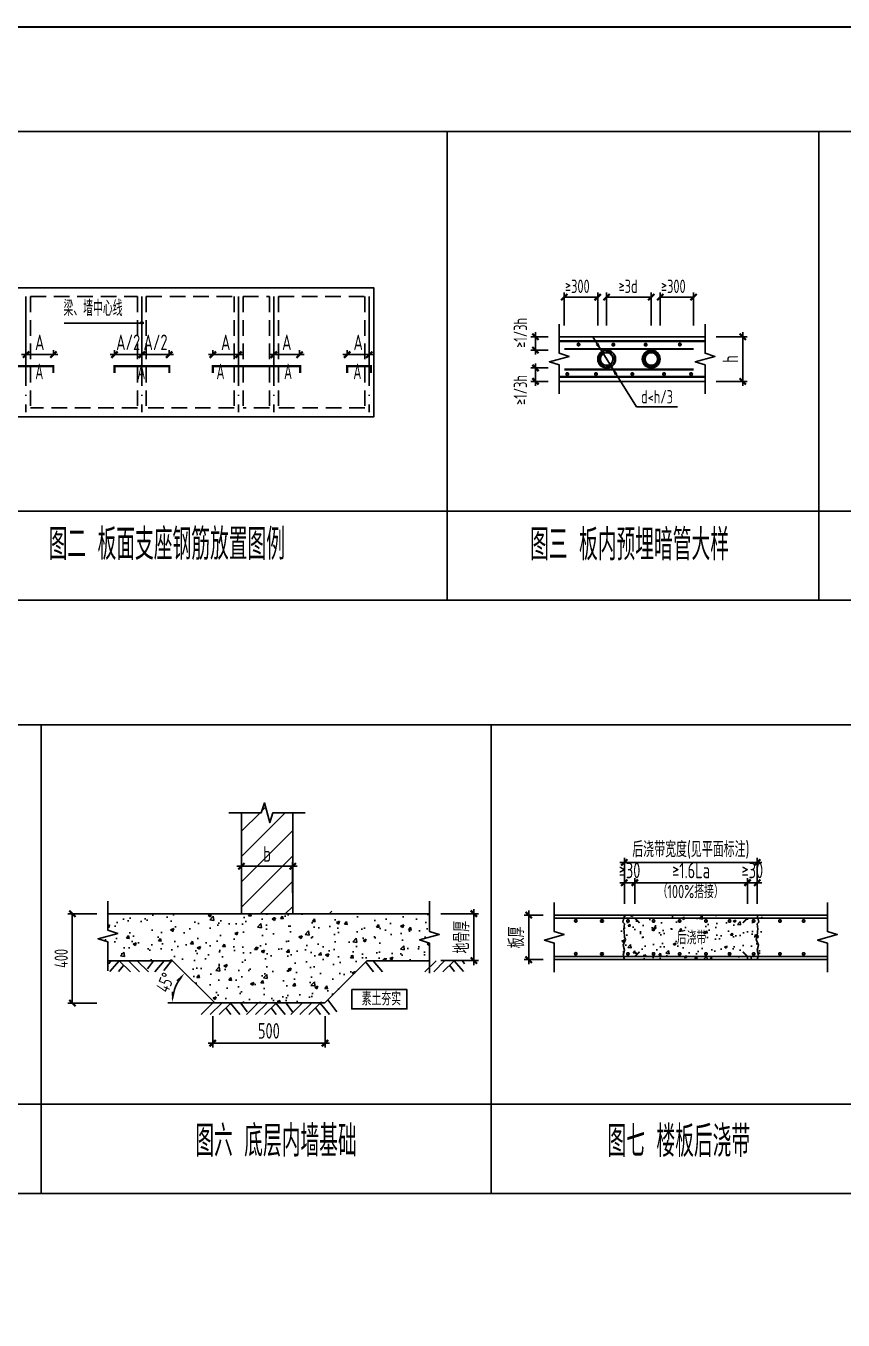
# Model space of a CAD drawing. Extents: x 9731685 to 18866768, y -962146 to 194094.
# Drawn here: x 9830739 to 9849047, y 84721 to 113719 of the extents above; entities that cross this region are included whole.
import ezdxf
from ezdxf.enums import TextEntityAlignment as Align

# ---------------------------------------------------------------- set-up
doc = ezdxf.new("R2010")
doc.units = 0
doc.header["$LTSCALE"] = 1000
doc.linetypes.add('DASHED', pattern=[0.75, 0.5, -0.25])
doc.linetypes.add('DOTE', pattern=[2.42, 2, -0.2, 0.02, -0.2])
doc.layers.get('0').update_dxf_attribs({"linetype": 'CONTINUOUS'})
doc.layers.get('Defpoints').update_dxf_attribs({"linetype": 'CONTINUOUS'})
for name, color, linetype in [('AXIS', 1, 'DOTE'), ('BEAM', 4, 'DASHED'), ('BEAM_CON', 4, 'CONTINUOUS'), ('BORDER', 7, 'CONTINUOUS'), ('DIM', 3, 'CONTINUOUS'), ('HATCH', 254, 'CONTINUOUS'), ('NUM', 7, 'CONTINUOUS'), ('TAB', 7, 'CONTINUOUS')]:
    doc.layers.add(name, color=color, linetype=linetype)
doc.layers.add('rein', color=6, linetype='ByLayer', lineweight=18)
doc.styles.add('TSSD_Dimension', font='Tssdeng.shx', dxfattribs={"width": 0.7, "bigfont": 'hztxt.shx'})
doc.styles.add('TSSD_Norm', font='Tssdeng.shx', dxfattribs={"width": 0.7, "bigfont": 'hztxt.shx'})
doc.styles.add('说明文字', font='tssdeng.shx', dxfattribs={"width": 0.75, "bigfont": 'hztxt.shx'})
doc.dimstyles.new('TSAN_100_100', dxfattribs={"dimtxt": 300, "dimasz": 100, "dimexe": 100, "dimexo": 250, "dimgap": 100, "dimtad": 2, "dimzin": 0, "dimdsep": 46, "dimtxsty": 'TSSD_Dimension', "dimblk": 'CLOSEDBLANK', "dimblk1": 'CLOSEDBLANK', "dimblk2": 'CLOSEDBLANK', "dimcen": 0, "dimdle": 100, "dimclrt": 7, "dimadec": 0, "dimazin": 0, "dimtfac": 1, "dimtdec": 0, "dimtix": 1, "dimtmove": 2, "dimatfit": 3, "dimldrblk": 'CLOSEDBLANK', "dimfxl": 1, "dimtolj": 1, "dimtzin": 0, "dimarcsym": 0})
doc.dimstyles.new('TSSD_100_100', dxfattribs={"dimtxt": 350, "dimasz": 100, "dimexe": 100, "dimexo": 250, "dimgap": 100, "dimtad": 1, "dimdec": 0, "dimzin": 0, "dimdsep": 46, "dimtxsty": 'TSSD_Dimension', "dimblk": 'ARCHTICK', "dimblk1": 'ARCHTICK', "dimblk2": 'ARCHTICK', "dimcen": 0, "dimdle": 100, "dimclrt": 7, "dimadec": 0, "dimazin": 0, "dimtfac": 1, "dimtdec": 0, "dimtix": 1, "dimtmove": 2, "dimatfit": 3, "dimfxl": 1, "dimtolj": 1, "dimtzin": 0, "dimarcsym": 0})
doc.dimstyles.new('TSSD_20_100', dxfattribs={"dimtxt": 300, "dimasz": 100, "dimexe": 100, "dimexo": 250, "dimgap": 100, "dimtad": 1, "dimdec": 0, "dimlfac": 0.2, "dimzin": 0, "dimdsep": 46, "dimtxsty": 'TSSD_Dimension', "dimblk": 'ARCHTICK', "dimcen": 0, "dimclrt": 7, "dimadec": 0, "dimazin": 0, "dimtfac": 1, "dimtdec": 0, "dimtix": 1, "dimtmove": 2, "dimatfit": 3, "dimldrblk": 'ARCHTICK', "dimfxl": 1, "dimtolj": 1, "dimtzin": 0, "dimarcsym": 0})

# ---------------------------------------------------------------- blocks, each defined once
blk = doc.blocks.new('_ArchTick')
at = {"color": 0, "linetype": 'ByBlock', "const_width": 0.5}
blk.add_lwpolyline([(-0.71, -0.71), (0.71, 0.71)], dxfattribs=at)
blk = doc.blocks.new('*D779')
at = {"layer": 'Defpoints', "color": 0}
for p in [(9834925, 91781), (9837440, 91784), (9837440, 90927)]:
    blk.add_point(p, dxfattribs=at)
at = {"layer": 'DIM', "color": 0, "lineweight": -2}
for p, q in [((9834925, 91531), (9834925, 90827)), ((9837440, 91534), (9837440, 90827)), ((9834825, 90927), (9837540, 90927))]:
    blk.add_line(p, q, dxfattribs=at)
at = {"layer": 'DIM', "color": 0, "lineweight": -2, "xscale": 100, "yscale": 100, "zscale": 100, "rotation": 180}
blk.add_blockref('_ArchTick', (9834925, 90927), dxfattribs=at)
at = {"layer": 'DIM', "color": 0, "lineweight": -2, "xscale": 100, "yscale": 100, "zscale": 100}
blk.add_blockref('_ArchTick', (9837440, 90927), dxfattribs=at)
at = {"layer": 'DIM', "color": 7, "insert": (9836182, 91202), "char_height": 350, "attachment_point": 5, "style": 'TSSD_Dimension'}
blk.add_mtext('\\A1;500', dxfattribs=at)
blk = doc.blocks.new('_ClosedBlank')
at = {"color": 0}
blk.add_lwpolyline([(0, 0, 0, 0.658, 0), (-2.5, 0, 0.658, 0.658, 0)], format="xyseb", dxfattribs=at)
blk = doc.blocks.new('*D780')
at = {"layer": 'Defpoints', "color": 0}
for p in [(9834026, 92775), (9834149, 92303), (9834420, 91827), (9834974, 91827), (9834974, 91827)]:
    blk.add_point(p, dxfattribs=at)
at = {"layer": 'DIM', "color": 0, "lineweight": -2}
blk.add_line((9834170, 91827), (9833921, 91827), dxfattribs=at)
blk.add_arc((9834974, 91827), 953, 141.0167, 173.9833, dxfattribs=at)
at = {"layer": 'DIM', "color": 0, "lineweight": -2, "xscale": 100, "yscale": 100, "zscale": 100}
for p, rotation in [((9834301, 92500), 48.00833015222746), ((9834021, 91827), 266.991669847826)]:
    blk.add_blockref('_ClosedBlank', p, dxfattribs=dict(at, rotation=rotation))
at = {"layer": 'DIM', "color": 7, "insert": (9833863, 92287), "char_height": 300, "attachment_point": 5, "rotation": 67.5, "style": 'TSSD_Dimension'}
blk.add_mtext('\\A1;45°', dxfattribs=at)
blk = doc.blocks.new('*D781')
at = {"layer": 'Defpoints', "color": 0}
for p in [(9836715, 94890), (9835568, 94042), (9836715, 94042)]:
    blk.add_point(p, dxfattribs=at)
at = {"layer": 'DIM', "color": 0, "lineweight": -2}
for p, q in [((9835468, 94890), (9836815, 94890)), ((9835568, 94292), (9835568, 94990)), ((9836715, 94292), (9836715, 94990))]:
    blk.add_line(p, q, dxfattribs=at)
at = {"layer": 'DIM', "color": 0, "lineweight": -2, "xscale": 100, "yscale": 100, "zscale": 100, "rotation": 180}
blk.add_blockref('_ArchTick', (9835568, 94890), dxfattribs=at)
at = {"layer": 'DIM', "color": 0, "lineweight": -2, "xscale": 100, "yscale": 100, "zscale": 100}
blk.add_blockref('_ArchTick', (9836715, 94890), dxfattribs=at)
at = {"layer": 'DIM', "color": 7, "insert": (9836142, 95165), "char_height": 350, "attachment_point": 5, "style": 'TSSD_Dimension'}
blk.add_mtext('\\A1;b', dxfattribs=at)
blk = doc.blocks.new('*D782')
at = {"layer": 'Defpoints', "color": 0}
for p in [(9839781, 93827), (9840776, 93827), (9839781, 92775)]:
    blk.add_point(p, dxfattribs=at)
at = {"layer": 'DIM', "color": 0, "lineweight": -2}
for p, q in [((9840031, 93827), (9840876, 93827)), ((9840776, 92675), (9840776, 93927)), ((9840031, 92775), (9840876, 92775))]:
    blk.add_line(p, q, dxfattribs=at)
at = {"layer": 'DIM', "color": 0, "lineweight": -2, "xscale": 100, "yscale": 100, "zscale": 100}
for p, rotation in [((9840776, 93827), 90), ((9840776, 92775), 270)]:
    blk.add_blockref('_ArchTick', p, dxfattribs=dict(at, rotation=rotation))
at = {"layer": 'DIM', "color": 7, "insert": (9840501, 93301), "char_height": 350, "attachment_point": 5, "rotation": 90, "style": 'TSSD_Dimension'}
blk.add_mtext('\\A1;地骨厚', dxfattribs=at)
blk = doc.blocks.new('*D783')
at = {"layer": 'Defpoints', "color": 0}
for p in [(9842003, 93798), (9842575, 93798), (9842575, 92798)]:
    blk.add_point(p, dxfattribs=at)
at = {"layer": 'DIM', "color": 0, "lineweight": -2}
for p, q in [((9842325, 93798), (9841903, 93798)), ((9842003, 92698), (9842003, 93898)), ((9842325, 92798), (9841903, 92798))]:
    blk.add_line(p, q, dxfattribs=at)
at = {"layer": 'DIM', "color": 0, "lineweight": -2, "xscale": 100, "yscale": 100, "zscale": 100}
for p, rotation in [((9842003, 93798), 90), ((9842003, 92798), 270)]:
    blk.add_blockref('_ArchTick', p, dxfattribs=dict(at, rotation=rotation))
at = {"layer": 'DIM', "color": 7, "insert": (9841728, 93298), "char_height": 350, "attachment_point": 5, "rotation": 90, "style": 'TSSD_Dimension'}
blk.add_mtext('\\A1;板厚', dxfattribs=at)
blk = doc.blocks.new('*D788')
at = {"layer": 'Defpoints', "color": 0}
for p in [(9832575, 93827), (9831779, 91826), (9832575, 91826)]:
    blk.add_point(p, dxfattribs=at)
at = {"layer": 'DIM', "color": 0, "lineweight": -2}
for p, q in [((9832325, 93827), (9831679, 93827)), ((9831779, 93827), (9831779, 91826)), ((9832325, 91826), (9831679, 91826))]:
    blk.add_line(p, q, dxfattribs=at)
at = {"layer": 'DIM', "color": 0, "lineweight": -2, "xscale": 100, "yscale": 100, "zscale": 100}
for p, rotation in [((9831779, 93827), 90), ((9831779, 91826), 270)]:
    blk.add_blockref('_ArchTick', p, dxfattribs=dict(at, rotation=rotation))
at = {"layer": 'DIM', "color": 7, "insert": (9831529, 92826), "char_height": 300, "attachment_point": 5, "rotation": 90, "style": 'TSSD_Dimension'}
blk.add_mtext('\\A1;400', dxfattribs=at)
blk = doc.blocks.new('*D789')
at = {"layer": 'Defpoints', "color": 0}
for p in [(9838432, 106353), (9837936, 106094), (9838432, 106094)]:
    blk.add_point(p, dxfattribs=at)
at = {"layer": 'DIM', "color": 0, "lineweight": -2}
for p, q in [((9837936, 106344), (9837936, 106453)), ((9838432, 106344), (9838432, 106453)), ((9837836, 106353), (9838532, 106353))]:
    blk.add_line(p, q, dxfattribs=at)
at = {"layer": 'DIM', "color": 0, "lineweight": -2, "xscale": 100, "yscale": 100, "zscale": 100, "rotation": 180}
blk.add_blockref('_ArchTick', (9837936, 106353), dxfattribs=at)
at = {"layer": 'DIM', "color": 0, "lineweight": -2, "xscale": 100, "yscale": 100, "zscale": 100}
blk.add_blockref('_ArchTick', (9838432, 106353), dxfattribs=at)
at = {"layer": 'DIM', "color": 7, "insert": (9838184, 106628), "char_height": 350, "attachment_point": 5, "style": 'TSSD_Dimension'}
blk.add_mtext('\\A1;A', dxfattribs=at)
blk = doc.blocks.new('*D790')
at = {"layer": 'Defpoints', "color": 0}
for p in [(9836871, 106353), (9836295, 106094), (9836871, 106094)]:
    blk.add_point(p, dxfattribs=at)
at = {"layer": 'DIM', "color": 0, "lineweight": -2}
for p, q in [((9836295, 106344), (9836295, 106453)), ((9836871, 106344), (9836871, 106453)), ((9836195, 106353), (9836971, 106353))]:
    blk.add_line(p, q, dxfattribs=at)
at = {"layer": 'DIM', "color": 0, "lineweight": -2, "xscale": 100, "yscale": 100, "zscale": 100, "rotation": 180}
blk.add_blockref('_ArchTick', (9836295, 106353), dxfattribs=at)
at = {"layer": 'DIM', "color": 0, "lineweight": -2, "xscale": 100, "yscale": 100, "zscale": 100}
blk.add_blockref('_ArchTick', (9836871, 106353), dxfattribs=at)
at = {"layer": 'DIM', "color": 7, "insert": (9836583, 106628), "char_height": 350, "attachment_point": 5, "style": 'TSSD_Dimension'}
blk.add_mtext('\\A1;A', dxfattribs=at)
blk = doc.blocks.new('*D791')
at = {"layer": 'Defpoints', "color": 0}
for p in [(9835503, 106353), (9834927, 106094), (9835503, 106094)]:
    blk.add_point(p, dxfattribs=at)
at = {"layer": 'DIM', "color": 0, "lineweight": -2}
for p, q in [((9834927, 106344), (9834927, 106453)), ((9835503, 106344), (9835503, 106453)), ((9834827, 106353), (9835603, 106353))]:
    blk.add_line(p, q, dxfattribs=at)
at = {"layer": 'DIM', "color": 0, "lineweight": -2, "xscale": 100, "yscale": 100, "zscale": 100, "rotation": 180}
blk.add_blockref('_ArchTick', (9834927, 106353), dxfattribs=at)
at = {"layer": 'DIM', "color": 0, "lineweight": -2, "xscale": 100, "yscale": 100, "zscale": 100}
blk.add_blockref('_ArchTick', (9835503, 106353), dxfattribs=at)
at = {"layer": 'DIM', "color": 7, "insert": (9835215, 106628), "char_height": 350, "attachment_point": 5, "style": 'TSSD_Dimension'}
blk.add_mtext('\\A1;A', dxfattribs=at)
blk = doc.blocks.new('*D792')
at = {"layer": 'Defpoints', "color": 0}
for p in [(9831354, 106353), (9830741, 106094), (9831354, 106094)]:
    blk.add_point(p, dxfattribs=at)
at = {"layer": 'DIM', "color": 0, "lineweight": -2}
for p, q in [((9830741, 106344), (9830741, 106453)), ((9831354, 106344), (9831354, 106453)), ((9830641, 106353), (9831454, 106353))]:
    blk.add_line(p, q, dxfattribs=at)
at = {"layer": 'DIM', "color": 0, "lineweight": -2, "xscale": 100, "yscale": 100, "zscale": 100, "rotation": 180}
blk.add_blockref('_ArchTick', (9830741, 106353), dxfattribs=at)
at = {"layer": 'DIM', "color": 0, "lineweight": -2, "xscale": 100, "yscale": 100, "zscale": 100}
blk.add_blockref('_ArchTick', (9831354, 106353), dxfattribs=at)
at = {"layer": 'DIM', "color": 7, "insert": (9831048, 106628), "char_height": 350, "attachment_point": 5, "style": 'TSSD_Dimension'}
blk.add_mtext('\\A1;A', dxfattribs=at)
blk = doc.blocks.new('*D793')
at = {"layer": 'Defpoints', "color": 0}
for p in [(9833336, 106353), (9833336, 106094), (9833949, 106094)]:
    blk.add_point(p, dxfattribs=at)
at = {"layer": 'DIM', "color": 0, "lineweight": -2}
for p, q in [((9833336, 106344), (9833336, 106453)), ((9833949, 106344), (9833949, 106453)), ((9833336, 106353), (9833236, 106353)), ((9833949, 106353), (9833336, 106353)), ((9833949, 106353), (9834049, 106353))]:
    blk.add_line(p, q, dxfattribs=at)
at = {"layer": 'DIM', "color": 0, "lineweight": -2, "xscale": 100, "yscale": 100, "zscale": 100}
blk.add_blockref('_ArchTick', (9833336, 106353), dxfattribs=at)
at = {"layer": 'DIM', "color": 0, "lineweight": -2, "xscale": 100, "yscale": 100, "zscale": 100, "rotation": 180}
blk.add_blockref('_ArchTick', (9833949, 106353), dxfattribs=at)
at = {"layer": 'DIM', "color": 7, "insert": (9833643, 106628), "char_height": 350, "attachment_point": 5, "style": 'TSSD_Dimension'}
blk.add_mtext('\\A1;A/2', dxfattribs=at)
blk = doc.blocks.new('*D794')
at = {"layer": 'Defpoints', "color": 0}
for p in [(9833336, 106353), (9832724, 106094), (9833336, 106094)]:
    blk.add_point(p, dxfattribs=at)
at = {"layer": 'DIM', "color": 0, "lineweight": -2}
for p, q in [((9832724, 106344), (9832724, 106453)), ((9833336, 106344), (9833336, 106453)), ((9832724, 106353), (9832624, 106353)), ((9832724, 106353), (9833336, 106353)), ((9833336, 106353), (9833436, 106353))]:
    blk.add_line(p, q, dxfattribs=at)
at = {"layer": 'DIM', "color": 0, "lineweight": -2, "xscale": 100, "yscale": 100, "zscale": 100}
blk.add_blockref('_ArchTick', (9832724, 106353), dxfattribs=at)
at = {"layer": 'DIM', "color": 0, "lineweight": -2, "xscale": 100, "yscale": 100, "zscale": 100, "rotation": 180}
blk.add_blockref('_ArchTick', (9833336, 106353), dxfattribs=at)
at = {"layer": 'DIM', "color": 7, "insert": (9833030, 106628), "char_height": 350, "attachment_point": 5, "style": 'TSSD_Dimension'}
blk.add_mtext('\\A1;A/2', dxfattribs=at)
blk = doc.blocks.new('*D797')
at = {"layer": 'Defpoints', "color": 0}
for p in [(9845956, 106754), (9846798, 106754), (9845956, 105754)]:
    blk.add_point(p, dxfattribs=at)
at = {"layer": 'DIM', "color": 0, "lineweight": -2}
for p, q in [((9846206, 106754), (9846898, 106754)), ((9846798, 105654), (9846798, 106854)), ((9846206, 105754), (9846898, 105754))]:
    blk.add_line(p, q, dxfattribs=at)
at = {"layer": 'DIM', "color": 0, "lineweight": -2, "xscale": 100, "yscale": 100, "zscale": 100}
for p, rotation in [((9846798, 106754), 90), ((9846798, 105754), 270)]:
    blk.add_blockref('_ArchTick', p, dxfattribs=dict(at, rotation=rotation))
at = {"layer": 'DIM', "color": 7, "insert": (9846523, 106254), "char_height": 350, "attachment_point": 5, "rotation": 90, "style": 'TSSD_Dimension'}
blk.add_mtext('\\A1;h', dxfattribs=at)
blk = doc.blocks.new('*D803')
at = {"layer": 'Defpoints', "color": 0}
for p in [(9844381, 94522), (9844146, 93798), (9844381, 93798)]:
    blk.add_point(p, dxfattribs=at)
at = {"layer": 'DIM', "color": 0, "lineweight": -2}
for p, q in [((9844146, 94048), (9844146, 94622)), ((9844381, 94048), (9844381, 94622)), ((9844146, 94522), (9844046, 94522)), ((9844146, 94522), (9844381, 94522)), ((9844381, 94522), (9844481, 94522))]:
    blk.add_line(p, q, dxfattribs=at)
at = {"layer": 'DIM', "color": 0, "lineweight": -2, "xscale": 100, "yscale": 100, "zscale": 100}
blk.add_blockref('_ArchTick', (9844146, 94522), dxfattribs=at)
at = {"layer": 'DIM', "color": 0, "lineweight": -2, "xscale": 100, "yscale": 100, "zscale": 100, "rotation": 180}
blk.add_blockref('_ArchTick', (9844381, 94522), dxfattribs=at)
at = {"layer": 'DIM', "color": 7, "insert": (9844263, 94797), "char_height": 350, "attachment_point": 5, "style": 'TSSD_Dimension'}
blk.add_mtext('\\A1;≥30', dxfattribs=at)
blk = doc.blocks.new('*D804')
at = {"layer": 'Defpoints', "color": 0}
for p in [(9846904, 94522), (9844381, 93798), (9846904, 93798)]:
    blk.add_point(p, dxfattribs=at)
at = {"layer": 'DIM', "color": 0, "lineweight": -2}
for p, q in [((9844381, 94048), (9844381, 94622)), ((9846904, 94048), (9846904, 94622)), ((9844281, 94522), (9847004, 94522))]:
    blk.add_line(p, q, dxfattribs=at)
at = {"layer": 'DIM', "color": 0, "lineweight": -2, "xscale": 100, "yscale": 100, "zscale": 100, "rotation": 180}
blk.add_blockref('_ArchTick', (9844381, 94522), dxfattribs=at)
at = {"layer": 'DIM', "color": 0, "lineweight": -2, "xscale": 100, "yscale": 100, "zscale": 100}
blk.add_blockref('_ArchTick', (9846904, 94522), dxfattribs=at)
at = {"layer": 'DIM', "color": 7, "insert": (9845642, 94797), "char_height": 350, "attachment_point": 5, "style": 'TSSD_Dimension'}
blk.add_mtext('\\A1;≥1.6La', dxfattribs=at)
blk = doc.blocks.new('*D805')
at = {"layer": 'Defpoints', "color": 0}
for p in [(9847125, 94522), (9846904, 93798), (9847125, 93798)]:
    blk.add_point(p, dxfattribs=at)
at = {"layer": 'DIM', "color": 0, "lineweight": -2}
for p, q in [((9846904, 94048), (9846904, 94622)), ((9847125, 94048), (9847125, 94622)), ((9846904, 94522), (9846804, 94522)), ((9846904, 94522), (9847125, 94522)), ((9847125, 94522), (9847225, 94522))]:
    blk.add_line(p, q, dxfattribs=at)
at = {"layer": 'DIM', "color": 0, "lineweight": -2, "xscale": 100, "yscale": 100, "zscale": 100}
blk.add_blockref('_ArchTick', (9846904, 94522), dxfattribs=at)
at = {"layer": 'DIM', "color": 0, "lineweight": -2, "xscale": 100, "yscale": 100, "zscale": 100, "rotation": 180}
blk.add_blockref('_ArchTick', (9847125, 94522), dxfattribs=at)
at = {"layer": 'DIM', "color": 7, "insert": (9847014, 94797), "char_height": 350, "attachment_point": 5, "style": 'TSSD_Dimension'}
blk.add_mtext('\\A1;≥30', dxfattribs=at)
blk = doc.blocks.new('*D806')
at = {"layer": 'Defpoints', "color": 0}
for p in [(9847125, 94977), (9844146, 93798), (9847125, 93798)]:
    blk.add_point(p, dxfattribs=at)
at = {"layer": 'DIM', "color": 0, "lineweight": -2}
for p, q in [((9844046, 94977), (9847225, 94977)), ((9844146, 94048), (9844146, 95077)), ((9847125, 94048), (9847125, 95077))]:
    blk.add_line(p, q, dxfattribs=at)
at = {"layer": 'DIM', "color": 0, "lineweight": -2, "xscale": 100, "yscale": 100, "zscale": 100, "rotation": 180}
blk.add_blockref('_ArchTick', (9844146, 94977), dxfattribs=at)
at = {"layer": 'DIM', "color": 0, "lineweight": -2, "xscale": 100, "yscale": 100, "zscale": 100}
blk.add_blockref('_ArchTick', (9847125, 94977), dxfattribs=at)
at = {"layer": 'DIM', "color": 7, "insert": (9845636, 95252), "char_height": 350, "attachment_point": 5, "style": 'TSSD_Dimension'}
blk.add_mtext('\\A1;后浇带宽度(见平面标注)', dxfattribs=at)

msp = doc.modelspace()

# ---------------------------------------------------------------- hatches: boundary and pattern name
h = msp.add_hatch()
h.set_pattern_fill('DOTS', color=256, scale=500, style=0)
h.set_pattern_definition([(0, (9741872.534, 99796.663), (15.625, 31.25), [0, -31.25])])
h.paths.add_polyline_path([(9843948.7, 106254.1, 1), (9843548.7, 106254.1, 1)])
h.paths.add_polyline_path([(9843888.7, 106254.1, 1), (9843608.7, 106254.1, 1)], flags=16)
h = msp.add_hatch()
h.set_pattern_fill('DOTS', color=256, scale=500, style=0)
h.set_pattern_definition([(0, (9742872.534, 99796.663), (15.625, 31.25), [0, -31.25])])
h.paths.add_polyline_path([(9844948.7, 106254.1, 1), (9844548.7, 106254.1, 1)])
h.paths.add_polyline_path([(9844888.7, 106254.1, 1), (9844608.7, 106254.1, 1)], flags=16)
h = msp.add_hatch()
h.set_pattern_fill('METAL', color=256, scale=100, style=0)
h.set_pattern_definition([(45, (9739435.46, 212238.36), (-282.8427, 282.8427), [])])
h.paths.add_polyline_path([(9836715.4, 96089.9), (9836271.9, 96089.9), (9836201.9, 95869.9), (9836081.9, 96309.9), (9836011.9, 96089.9), (9835568.4, 96089.9), (9835568.4, 93826.8), (9836657.6, 93826.8), (9836715.4, 93884.7)])
h = msp.add_hatch()
h.set_pattern_fill('CONCRETE', color=256, scale=100, style=0)
h.set_pattern_definition([(50, (9762981.9, 143806.36), (717.26, -62.752), [75, -825]), (355, (9762981.9, 143806.36), (-138.7513, 752.192), [60, -660]), (100.4514, (9763041.66, 143801.1), (578.5094, 689.4395), [63.74, -701.142]), (46.1842, (9762981.9, 144006.4), (1067.241, -165.519), [112.5, -1237.5]), (96.6356, (9763070.8, 143992.6), (934.663, 974.118), [95.61, -1051.713]), (351.1842, (9762981.9, 144006.4), (934.662, 974.119), [90, -990]), (21, (9763081.9, 143956.36), (596.907, -402.619), [75, -825]), (326, (9763081.9, 143956.36), (243.3153, 725.15), [60, -660]), (71.4514, (9763131.6, 143922.8), (840.2226, 322.5305), [63.74, -701.142]), (37.5, (9762981.9, 143806.36), (12.15986, 332.89385), [0, -652, 0, -670, 0, -662.5]), (7.5, (9762981.9, 143806.36), (263.0695, 394.4117), [0, -382, 0, -637, 0, -252.5]), (327.5, (9762758.9, 143806.36), (533.8224, -22.5549), [0, -250, 0, -780, 0, -1035]), (317.5, (9762658.9, 143806.36), (583.1862, 100.105), [0, -325, 0, -518, 0, -735])])
h.paths.add_polyline_path([(9839780.5, 93170.7), (9839560.5, 93240.7), (9840000.5, 93360.7), (9839780.5, 93430.7), (9839780.5, 93826.8), (9832575.2, 93826.8), (9832575.2, 93456.3), (9832795.2, 93386.3), (9832355.2, 93266.3), (9832575.2, 93196.3), (9832575.2, 92774.5), (9834026.3, 92774.5), (9834974.2, 91826.6), (9837432.3, 91826.6), (9838380.3, 92774.5), (9839780.5, 92774.5)])
at = {"layer": 'HATCH'}
h = msp.add_hatch(dxfattribs=at)
h.set_pattern_fill('AN33C', color=8, scale=800, style=0)
h.set_pattern_definition([(50, (9765434.34, -73026.03), (573.8081, -50.2017), [60, -660]), (355, (9765434.34, -73026), (-111.001, 601.7537), [48, -528]), (100.4514, (9765482.16, -73030.2), (462.8075, 551.5516), [50.9922, -560.9137]), (46.1842, (9765434.34, -72866), (853.7928, -132.4152), [90, -990]), (96.6356, (9765505.5, -72877.1), (747.73, 779.2943), [76.4882, -841.3704]), (351.1842, (9765434.3, -72866), (747.7296, 779.295), [72, -792]), (21, (9765514.34, -72906.03), (477.5256, -322.0951), [60, -660]), (326, (9765514.34, -72906), (194.6523, 580.12), [48, -528]), (71.4514, (9765554.13, -72932.87), (672.1781, 258.0244), [50.9922, -560.9137]), (37.5, (9765434.34, -73026.03), (9.72788, 266.31508), [0, -521.6, 0, -536, 0, -530]), (7.5, (9765434.34, -73026.03), (210.45563, 315.52937), [0, -305.6, 0, -509.6, 0, -202]), (327.5, (9765255.94, -73026.03), (427.05795, -18.0439), [0, -200, 0, -624, 0, -828]), (317.5, (9765175.94, -73026.03), (466.5489, 80.084), [0, -260, 0, -414.4, 0, -588])])
h.paths.add_polyline_path([(9847238.1, 93727.9), (9847238.1, 93797.9), (9844038.1, 93797.9), (9844038.1, 93727.9)])
h.paths.add_polyline_path([(9844038.1, 93727.9), (9844038.1, 92867.9), (9847238.1, 92867.9), (9847238.1, 93727.9)])
h.paths.add_polyline_path([(9844779.4, 93663.8, -1), (9844819.4, 93663.8, -1)], flags=16)
h.paths.add_polyline_path([(9844819.4, 92927.5, -1), (9844779.4, 92927.5, -1)], flags=16)
h.paths.add_polyline_path([(9844206.2, 93663.8, -1), (9844246.2, 93663.8, -1)], flags=16)
h.paths.add_polyline_path([(9845364.8, 93663.8, -1), (9845404.8, 93663.8, -1)], flags=16)
h.paths.add_polyline_path([(9844246.2, 92927.5, -1), (9844206.2, 92927.5, -1)], flags=16)
h.paths.add_polyline_path([(9845404.8, 92927.5, -1), (9845364.8, 92927.5, -1)], flags=16)
h.paths.add_polyline_path([(9845954.3, 93663.8, -1), (9845994.3, 93663.8, -1)], flags=16)
h.paths.add_polyline_path([(9845994.3, 92927.5, -1), (9845954.3, 92927.5, -1)], flags=16)
h.paths.add_polyline_path([(9846482.4, 93663.8, -1), (9846522.4, 93663.8, -1)], flags=16)
h.paths.add_polyline_path([(9846522.4, 92927.5, -1), (9846482.4, 92927.5, -1)], flags=16)
h.paths.add_polyline_path([(9847022.7, 93663.8, -1), (9847062.7, 93663.8, -1)], flags=16)
h.paths.add_polyline_path([(9847062.7, 92927.5, -1), (9847022.7, 92927.5, -1)], flags=16)
h.paths.add_polyline_path([(9844038.1, 92867.9), (9844038.1, 92797.9), (9847238.1, 92797.9), (9847238.1, 92867.9)])
h.paths.add_polyline_path([(9845259.9, 93063.6), (9846001.9, 93063.6), (9846001.9, 93513.6), (9845259.9, 93513.6)], flags=24)

# ---------------------------------------------------------------- linework, layer by layer
for p, q in [((9842798.7, 107004.1), (9842798.7, 107742.3)), ((9842798.7, 107642.3), (9843548.7, 107642.3)), ((9843548.7, 107004.1), (9843548.7, 107742.3)), ((9843748.7, 107004.1), (9843748.7, 107742.3)), ((9843748.7, 107642.3), (9844748.7, 107642.3)), ((9844748.7, 107004.1), (9844748.7, 107742.3)), ((9844948.7, 107004.1), (9844948.7, 107742.3)), ((9844948.7, 107642.3), (9845698.7, 107642.3)), ((9845698.7, 107004.1), (9845698.7, 107742.3)), ((9833383, 107060.5), (9831599, 107060.5)), ((9842439.1, 106754.1), (9842054.7, 106754.1)), ((9842154.7, 106854.1), (9842154.7, 106354.1)), ((9845955.9, 106754.1), (9842689.1, 106754.1)), ((9844419.2, 105180.2), (9843436.5, 106754.1)), ((9842439.1, 106454.1), (9842054.7, 106454.1)), ((9842154.7, 106154.1), (9842154.7, 105654.1)), ((9842439.1, 106054.1), (9842054.7, 106054.1)), ((9842439.1, 105754.1), (9842054.7, 105754.1)), ((9845955.9, 105754.1), (9842689.1, 105754.1)), ((9844419.2, 105180.2), (9845338.8, 105180.2)), ((9835568.4, 93826.8), (9835568.4, 96089.9)), ((9836715.4, 93826.8), (9836715.4, 96089.9)), ((9839780.5, 93826.8), (9832575.2, 93826.8)), ((9837532.5, 93826.8), (9837590.4, 93884.7)), ((9848695.2, 93797.9), (9842575.2, 93797.9)), ((9848695.2, 92797.9), (9842575.2, 92797.9)), ((9832575.2, 92774.5), (9834026.3, 92774.5)), ((9832593.6, 92702.3), (9832639.7, 92774.5)), ((9832826.2, 92773.3), (9832617, 92530)), ((9832931.5, 92674.7), (9832816.7, 92530)), ((9833083.5, 92522.7), (9832826.2, 92773.3)), ((9833284.1, 92524.1), (9833039.3, 92768.7)), ((9833485.6, 92525.1), (9833228.8, 92774.5)), ((9833465.7, 92592.4), (9833601.2, 92774.5)), ((9833840.1, 92774.5), (9833630.4, 92525.1)), ((9834004.3, 92774.5), (9833830.1, 92555.1)), ((9834974.2, 91826.6), (9834026.3, 92774.5)), ((9837432.3, 91826.6), (9838380.3, 92774.5)), ((9838354.3, 92744.6), (9838528.5, 92525.1)), ((9838380.3, 92774.5), (9839780.5, 92774.5)), ((9838518.5, 92774.5), (9838728.2, 92525.1)), ((9839674, 92525.1), (9839930.9, 92774.5)), ((9839875.5, 92524.1), (9840120.3, 92768.7)), ((9840076.1, 92522.7), (9840333.4, 92773.3)), ((9840228.1, 92674.7), (9840343, 92530)), ((9840333.4, 92773.3), (9840542.7, 92530)), ((9840566.1, 92702.3), (9840519.9, 92774.5)), ((9837432.3, 91826.6), (9834169.6, 91826.6)), ((9834667.8, 91569.9), (9834924.7, 91826.6)), ((9834869.3, 91568.9), (9835126.2, 91825.6)), ((9835069.9, 91567.6), (9835326.8, 91824.3)), ((9835217, 91714.6), (9835331.8, 91569.9)), ((9835321.9, 91819.4), (9835531.6, 91569.9)), ((9835696.3, 91629.8), (9835551.5, 91824.3)), ((9835683.5, 91569.9), (9835940.4, 91826.6)), ((9835885.1, 91568.9), (9836141.9, 91825.6)), ((9836085.6, 91567.6), (9836342.5, 91824.3)), ((9836232.7, 91714.6), (9836347.6, 91569.9)), ((9836337.6, 91819.4), (9836547.3, 91569.9)), ((9836712.1, 91629.8), (9836567.3, 91824.3)), ((9836676.1, 91569.9), (9836933, 91826.6)), ((9836877.6, 91568.9), (9837134.5, 91825.6)), ((9837078.2, 91567.6), (9837335.1, 91824.3)), ((9837225.3, 91714.6), (9837340.1, 91569.9)), ((9837330.1, 91819.4), (9837539.8, 91569.9)), ((9837704.6, 91629.8), (9837504.5, 91898.7))]:
    msp.add_line(p, q)
at = {"const_width": 48}
msp.add_lwpolyline([(9833355, 107066, -1), (9833319, 107066, -1)], format="xyb", close=True, dxfattribs=at)
for points in [[(9842689.1, 107034.1), (9842689.1, 106384.1), (9842909.1, 106314.1), (9842469.1, 106194.1), (9842689.1, 106124.1), (9842689.1, 105474.1)], [(9845955.9, 107034.1), (9845955.9, 106384.1), (9846175.9, 106314.1), (9845735.9, 106194.1), (9845955.9, 106124.1), (9845955.9, 105474.1)], [(9836995.4, 96089.9), (9836271.9, 96089.9), (9836201.9, 95869.9), (9836081.9, 96309.9), (9836011.9, 96089.9), (9835288.4, 96089.9)], [(9832575.2, 94106.8), (9832575.2, 93456.3), (9832795.2, 93386.3), (9832355.2, 93266.3), (9832575.2, 93196.3), (9832575.2, 92545.8)], [(9839780.5, 94106.8), (9839780.5, 93430.7), (9840000.5, 93360.7), (9839560.5, 93240.7), (9839780.5, 93170.7), (9839780.5, 92494.5)], [(9842575.2, 94077.9), (9842575.2, 93427.9), (9842795.2, 93357.9), (9842355.2, 93237.9), (9842575.2, 93167.9), (9842575.2, 92517.9)], [(9848695.2, 94077.9), (9848695.2, 93427.9), (9848915.2, 93357.9), (9848475.2, 93237.9), (9848695.2, 93167.9), (9848695.2, 92517.9)], [(9844146.4, 93797.9), (9844112.9, 93639), (9844137.8, 93617.7), (9844146.4, 93598.1), (9844132.5, 93477.1), (9844139.6, 93436.2), (9844146.4, 93297.9), (9844172.3, 93251.3), (9844122.2, 93121.2), (9844146.4, 93011.1), (9844122.2, 92900.9), (9844146.4, 92797.9)], [(9847124.7, 93797.9), (9847158.1, 93639), (9847133.2, 93617.7), (9847124.7, 93598.1), (9847138.6, 93477.1), (9847131.4, 93436.2), (9847124.7, 93297.9), (9847098.7, 93251.3), (9847148.8, 93121.2), (9847124.7, 93011.1), (9847148.8, 92900.9), (9847124.7, 92797.9)]]:
    msp.add_lwpolyline(points)
for points in [[(9843642.7, 106423.7, 0, 75, 0), (9843536.8, 106593.3, 75, 75, 0)], [(9843854.6, 106084.4, 0, 75, 0), (9843960.5, 105914.8, 75, 75, 0)]]:
    msp.add_lwpolyline(points, format="xyseb")
msp.add_lwpolyline([(9838037.2, 92127.9), (9839276.2, 92127.9), (9839276.2, 91694.9), (9838037.2, 91694.9)], close=True)
for centre, radius in [((9843748.7, 106254.1), 200), ((9844748.7, 106254.1), 200), ((9843748.7, 106254.1), 140), ((9844748.7, 106254.1), 140)]:
    msp.add_circle(centre, radius)
at = {"layer": 'AXIS'}
for p, q in [((9830741.1, 107652.5), (9830741.1, 105065.5)), ((9833336.5, 107652.5), (9833336.5, 105065.5)), ((9835503.2, 107652.5), (9835503.2, 105065.5)), ((9836295.3, 107652.5), (9836295.3, 105065.5)), ((9838432.4, 107652.5), (9838432.4, 105065.5))]:
    msp.add_line(p, q, dxfattribs=at)
at = {"layer": 'BEAM', "ltscale": 0.7}
for p, q in [((9830841.1, 107652.5), (9833236.5, 107652.5)), ((9830841.1, 107652.5), (9830841.1, 105159.1)), ((9833236.5, 107652.5), (9833236.5, 105159.1)), ((9833436.5, 107652.5), (9833436.5, 105159.1)), ((9833436.5, 107652.5), (9835403.2, 107652.5)), ((9835403.2, 107652.5), (9835403.2, 105159.1)), ((9835603.2, 107652.5), (9836195.3, 107652.5)), ((9835603.2, 107652.5), (9835603.2, 105159.1)), ((9836195.3, 107652.5), (9836195.3, 105159.1)), ((9836395.3, 107652.5), (9838332.4, 107652.5)), ((9836395.3, 107652.5), (9836395.3, 105159.1)), ((9838332.4, 107652.5), (9838332.4, 105159.1)), ((9833236.5, 105159.1), (9830841.1, 105159.1)), ((9835403.2, 105159.1), (9833436.5, 105159.1)), ((9836195.3, 105159.1), (9835603.2, 105159.1)), ((9838332.4, 105159.1), (9836395.3, 105159.1))]:
    msp.add_line(p, q, dxfattribs=at)
at = {"layer": 'BEAM_CON', "ltscale": 0.7}
msp.add_lwpolyline([(9829677.1, 107852.5), (9838532.4, 107852.5), (9838532.4, 104959.1), (9829677.1, 104959.1)], close=True, dxfattribs=at)
at = {"layer": 'BORDER', "const_width": 50}
msp.add_lwpolyline([(9779104.8, 56293.7), (9779104.8, 113693.7), (9859704.8, 113693.7), (9859704.8, 56293.7)], close=True, dxfattribs=at)
at = {"layer": 'rein', "const_width": 50}
for points in [[(9845955.9, 106654.1), (9842689.1, 106654.1)], [(9842798.7, 106478.3), (9845698.7, 106478.3)], [(9829747.5, 105943.8), (9829747.5, 106093.8), (9831353.9, 106093.8), (9831353.9, 105943.8)], [(9832724.2, 105943.8), (9832724.2, 106093.8), (9833951.9, 106093.8), (9833951.9, 105943.8)], [(9834927.2, 105943.8), (9834927.2, 106093.8), (9836882.6, 106093.8), (9836882.6, 105943.8)], [(9837935.7, 105943.8), (9837935.7, 106093.8), (9838464.2, 106093.8), (9838464.2, 105943.8)], [(9845955.9, 105854.1), (9842689.1, 105854.1)], [(9842798.7, 106021.1), (9845698.7, 106021.1)]]:
    msp.add_lwpolyline(points, dxfattribs=at)
for points in [[(9843098.8, 106579.8, 1), (9843141.3, 106579.8, 1)], [(9843877.7, 106576.1, 1), (9843920.2, 106576.1, 1)], [(9844601.1, 106576.1, 1), (9844643.6, 106576.1, 1)], [(9845368.7, 106579.8, 1), (9845411.2, 106579.8, 1)], [(9842845.7, 105917.6, 1), (9842888.2, 105917.6, 1)], [(9843488.2, 105917.6, 1), (9843530.7, 105917.6, 1)], [(9844303.8, 105917.6, 1), (9844346.3, 105917.6, 1)], [(9845014.6, 105917.6, 1), (9845057.1, 105917.6, 1)], [(9845620.6, 105917.6, 1), (9845663.1, 105917.6, 1)]]:
    msp.add_lwpolyline(points, format="xyb", close=True, dxfattribs=at)
at = {"layer": 'rein', "color": 4, "const_width": 35}
for points in [[(9842575.2, 93727.9), (9848695.2, 93727.9)], [(9844486.6, 93621.9), (9844380.5, 93727.9)], [(9846797.6, 93621.9), (9846903.6, 93727.9)], [(9842576.7, 92867.9), (9848696.2, 92867.9)], [(9844486.6, 92974), (9844380.5, 92867.9)], [(9846797.6, 92974), (9846903.6, 92867.9)]]:
    msp.add_lwpolyline(points, dxfattribs=at)
at = {"layer": 'rein', "color": 7, "const_width": 50}
for points in [[(9843038.3, 93666.3, 1), (9843078.3, 93666.3, 1)], [(9843611.5, 93663.8, 0.6081386), (9843677.3, 93663.8, 0.6081386)], [(9844206.2, 93663.8, 1), (9844246.2, 93663.8, 1)], [(9844779.4, 93663.8, 1), (9844819.4, 93663.8, 1)], [(9845364.8, 93663.8, 1), (9845404.8, 93663.8, 1)], [(9845954.3, 93663.8, 1), (9845994.3, 93663.8, 1)], [(9846482.4, 93663.8, 1), (9846522.4, 93663.8, 1)], [(9847022.7, 93663.8, 1), (9847062.7, 93663.8, 1)], [(9847611.5, 93663.8, 1), (9847651.5, 93663.8, 1)], [(9848142.4, 93663.8, 1), (9848182.4, 93663.8, 1)], [(9843038.3, 92930, 1), (9843078.3, 92930, 1)], [(9843611.5, 92927.5, 0.6081386), (9843677.3, 92927.5, 0.6081386)], [(9844206.2, 92927.5, 1), (9844246.2, 92927.5, 1)], [(9844779.4, 92927.5, 1), (9844819.4, 92927.5, 1)], [(9845364.8, 92927.5, 1), (9845404.8, 92927.5, 1)], [(9845954.3, 92927.5, 1), (9845994.3, 92927.5, 1)], [(9846482.4, 92927.5, 1), (9846522.4, 92927.5, 1)], [(9847022.7, 92927.5, 1), (9847062.7, 92927.5, 1)], [(9847611.5, 92927.5, 1), (9847651.5, 92927.5, 1)], [(9848142.4, 92927.5, 1), (9848182.4, 92927.5, 1)]]:
    msp.add_lwpolyline(points, format="xyb", close=True, dxfattribs=at)
at = {"layer": 'TAB'}
for p, q in [((9820304.8, 111348.7), (9858934.9, 111348.7)), ((9840178.7, 111348.7), (9840178.7, 100848.7)), ((9848505.5, 111348.7), (9848505.5, 100848.7)), ((9820304.8, 102848.7), (9858934.9, 102848.7)), ((9820304.8, 100848.7), (9858934.9, 100848.7)), ((9820304.8, 98058), (9859010.8, 98058)), ((9831084.5, 98058), (9831084.5, 87558)), ((9841158.7, 98058), (9841158.7, 87558)), ((9859010.8, 89558), (9820304.8, 89558)), ((9820304.8, 87558), (9859010.8, 87558))]:
    msp.add_line(p, q, dxfattribs=at)

# ---------------------------------------------------------------- block references
at = {"xscale": 100, "yscale": 100, "zscale": 100}
for p, rotation in [((9842798.7, 107642.3), 180), ((9843748.7, 107642.3), 180), ((9844948.7, 107642.3), 180), ((9842154.7, 106754.1), 270), ((9842154.7, 106454.1), 90), ((9842154.7, 106054.1), 270), ((9842154.7, 105754.1), 90)]:
    msp.add_blockref('_ArchTick', p, dxfattribs=dict(at, rotation=rotation))
for p in [(9843548.7, 107642.3), (9844748.7, 107642.3), (9845698.7, 107642.3)]:
    msp.add_blockref('_ArchTick', p, dxfattribs=at)

# ---------------------------------------------------------------- texts
at = {"style": '说明文字', "width": 0.7}
for s, p in [('≥300', (9842817.4, 107734.5)), ('≥3d', (9844017.4, 107734.5)), ('≥300', (9844967.4, 107734.5)), ('d<h/3', (9844519.4, 105258.9)), ('（100%%%搭接）', (9844891.3, 94174.3)), ('后浇带', (9845321.7, 93138.6))]:
    msp.add_text(s, height=300, dxfattribs=at).set_placement(p)
at = {"style": 'TSSD_Norm', "width": 0.6}
for s, p in [('梁、墙中心线', (9832243.4, 107112.7)), ('A', (9831038.9, 105696.8)), ('A', (9833325.5, 105696.8)), ('A', (9835098.1, 105696.8)), ('A', (9836612.2, 105696.8)), ('A', (9838165.2, 105696.8))]:
    msp.add_text(s, height=350, dxfattribs=at).set_placement(p, align=Align.BOTTOM_CENTER)
at = {"style": '说明文字', "width": 0.7}
for p in [(9841966.5, 106506.1), (9841966.5, 105227.1)]:
    msp.add_text('≥1/3h', height=300, rotation=90, dxfattribs=at).set_placement(p)
msp.add_text('素土夯实', height=300, dxfattribs=at).set_placement((9838702.6, 91772.2), align=Align.CENTER)
at = {"layer": 'NUM', "color": 7, "style": 'TSSD_Norm', "width": 0.6}
for s, p in [('图二 板面支座钢筋放置图例', (9831248.9, 101545.5)), ('图三 板内预埋暗管大样', (9842034.7, 101534.5)), ('图六 底层内墙基础', (9834534.4, 88175.4)), ('图七 楼板后浇带', (9843769, 88168))]:
    msp.add_text(s, height=700, dxfattribs=at).set_placement(p, align=Align.BOTTOM_LEFT)

# ---------------------------------------------------------------- dimensions: what is measured, and where the dimension line sits
at = {"layer": 'DIM'}
for base, p1, p2, text, picture, middle in [((9831353.9, 106352.7), (9830741.1, 106093.8), (9831353.9, 106093.8), 'A', '*D792', (9831047.5, 106627.7)), ((9833336.5, 106352.7), (9832724.2, 106093.8), (9833336.5, 106093.8), 'A/2', '*D794', (9833030.3, 106627.7)), ((9835503.2, 106352.7), (9834927.2, 106093.8), (9835503.2, 106093.8), 'A', '*D791', (9835215.2, 106627.7)), ((9836871.3, 106352.7), (9836295.3, 106093.8), (9836871.3, 106093.8), 'A', '*D790', (9836583.3, 106627.7)), ((9838432.4, 106352.7), (9837935.7, 106093.8), (9838432.4, 106093.8), 'A', '*D789', (9838184, 106627.7)), ((9847124.7, 94977.4), (9844146.4, 93797.9), (9847124.7, 93797.9), '后浇带宽度(见平面标注)', '*D806', (9845635.5, 95252.4)), ((9844380.5, 94522.3), (9844146.4, 93797.9), (9844380.5, 93797.9), '≥30', '*D803', (9844263.4, 94797.3)), ((9846903.6, 94522.3), (9844380.5, 93797.9), (9846903.6, 93797.9), '≥1.6La', '*D804', (9845642.1, 94797.3)), ((9847124.7, 94522.3), (9846903.6, 93797.9), (9847124.7, 93797.9), '≥30', '*D805', (9847014.2, 94797.3))]:
    dim = msp.add_linear_dim(base=base, p1=p1, p2=p2, text=text, dimstyle='TSSD_100_100', dxfattribs=at)
    dim.commit()
    dim.dimension.update_dxf_attribs({"geometry": picture, "text_midpoint": middle})
dim = msp.add_linear_dim(base=(9833336.5, 106352.7), p1=(9833948.8, 106093.8), p2=(9833336.5, 106093.8), angle=180, text='A/2', dimstyle='TSSD_100_100', dxfattribs=at)
dim.commit()
dim.dimension.update_dxf_attribs({"geometry": '*D793', "text_midpoint": (9833642.6, 106627.7)})
at = {"layer": 'DIM', "color": 3}
for base, p1, p2, text, picture, middle in [((9846798.5, 106754.1), (9845955.9, 105754.1), (9845955.9, 106754.1), 'h', '*D797', (9846523.5, 106254.1)), ((9840775.7, 93826.8), (9839780.5, 92774.5), (9839780.5, 93826.8), '地骨厚', '*D782', (9840500.7, 93300.7)), ((9842003.5, 93797.9), (9842575.2, 92797.9), (9842575.2, 93797.9), '板厚', '*D783', (9841728.5, 93297.9))]:
    dim = msp.add_linear_dim(base=base, p1=p1, p2=p2, angle=90, text=text, dimstyle='TSSD_100_100', dxfattribs=at)
    dim.commit()
    dim.dimension.update_dxf_attribs({"geometry": picture, "text_midpoint": middle})
for base, p1, p2, text, picture, middle in [((9836715.4, 94889.6), (9835568.4, 94042), (9836715.4, 94042), 'b', '*D781', (9836141.9, 95164.6)), ((9837440, 90927.2), (9834924.7, 91781.4), (9837440, 91784.1), '500', '*D779', (9836182.3, 91202.2))]:
    dim = msp.add_linear_dim(base=base, p1=p1, p2=p2, text=text, dimstyle='TSSD_100_100', dxfattribs=at)
    dim.commit()
    dim.dimension.update_dxf_attribs({"geometry": picture, "text_midpoint": middle})
at = {"layer": 'DIM'}
dim = msp.add_linear_dim(base=(9831779.4, 91825.6), p1=(9832575.2, 93826.8), p2=(9832575.2, 91825.6), angle=90, dimstyle='TSSD_20_100', dxfattribs=at)
dim.commit()
dim.dimension.update_dxf_attribs({"geometry": '*D788', "text_midpoint": (9831529.4, 92826.2)})
dim = msp.add_angular_dim_2l(base=(9834149.1, 92303), line1=((9834974.2, 91826.6), (9834419.6, 91826.6)), line2=((9834974.2, 91826.6), (9834026.3, 92774.5)), dimstyle='TSAN_100_100', override={"dimdec": 0}, dxfattribs=at)
dim.commit()
dim.dimension.update_dxf_attribs({"geometry": '*D780', "text_midpoint": (9833863, 92286.9)})

doc.saveas('drawing.dxf')
